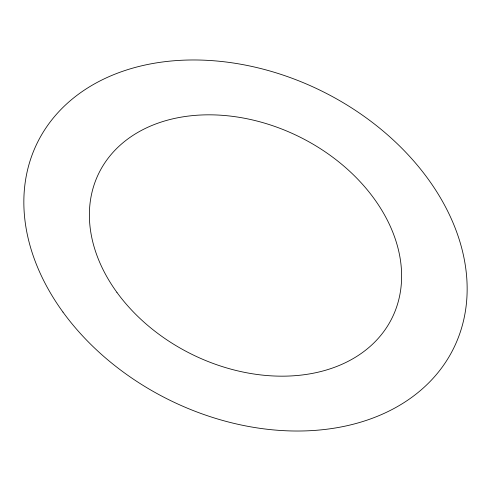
<?xml version="1.0" encoding="UTF-8"?>
<svg xmlns="http://www.w3.org/2000/svg" width="491" height="491" viewBox="0 0 491 491"><rect width="100%" height="100%" fill="white"/><g stroke="black" fill="none" stroke-linecap="round" stroke-linejoin="round"><path stroke-width="0.74" d="M62.965 312.086A232.133 172.237 26.3 0 0 445.662 362.174A232.133 172.237 26.3 0 0 227.873 62.24A232.133 172.237 26.3 0 0 62.965 312.086M116.932 292.397A163.503 121.314 26.3 0 0 386.485 327.681A163.503 121.314 26.3 0 0 233.084 116.422A163.503 121.314 26.3 0 0 116.932 292.397"/></g></svg>
